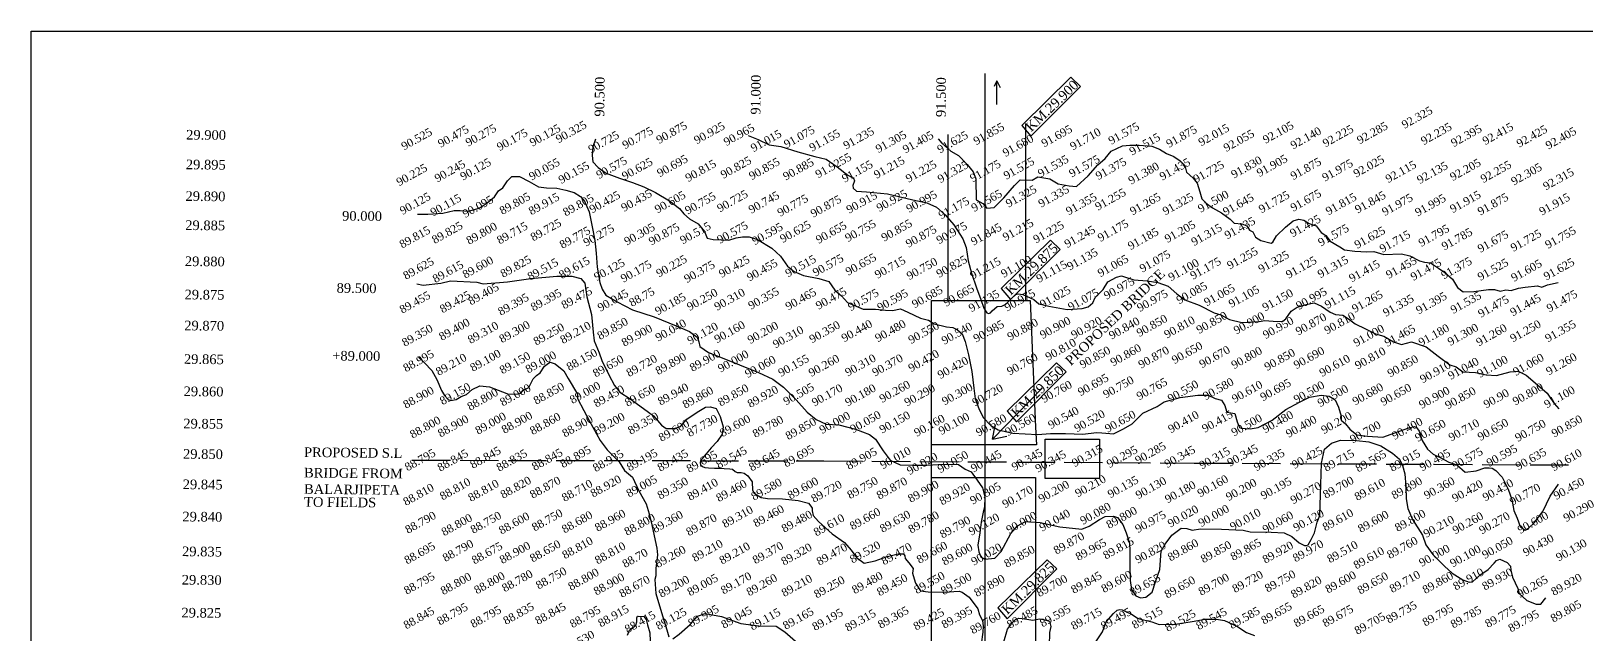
# Model space of a CAD drawing. Header units: millimetres. Extents: x 5 to 739, y 3 to 558.
# Drawn here: x 5.5 to 491.5, y 369.1 to 557.6 of the extents above; entities that cross this region are included whole.
import ezdxf

# ---------------------------------------------------------------- set-up
doc = ezdxf.new("R2010")
doc.units = ezdxf.units.MM
doc.header["$MEASUREMENT"] = 0
doc.linetypes.add('ACAD_ISO02W100', pattern=[15, 12, -3])
for name, color, linetype in [('CONTOUR', 31, 'Continuous'), ('CONTOUR TEXT', 31, 'Continuous'), ('LEVELS', 5, 'Continuous'), ('TEXT', 7, 'Continuous')]:
    doc.layers.add(name, color=color, linetype=linetype)
doc.layers.add('PRO.BRIDGE', color=3, linetype='Continuous', lineweight=30)
doc.layers.add('TITLE', color=7, linetype='Continuous', lineweight=30)
doc.styles.get("Standard").update_dxf_attribs({"font": 'TIMES.TTF'})

msp = doc.modelspace()

# ---------------------------------------------------------------- linework, layer by layer
at = {"layer": 'CONTOUR'}
for points in [[(229.47, 525.03), (232.64, 523.75), (236, 522.09), (239.69, 521.55), (244.98, 519.94), (250.34, 518.51), (253.9, 517.67), (257.31, 515.26), (260.6, 512.61), (262.4, 511.72), (262.7, 510.9), (262.19, 509.47), (262.24, 508.6), (263.36, 507.65), (266.42, 507.43), (273.04, 506.87), (280.96, 504.98), (285.26, 504), (288.29, 502.67), (291.01, 500.21), (293.73, 497.13), (296.57, 492.79), (297.6, 490.03), (298.19, 485.9), (299.21, 482.09), (300.79, 477.51), (302.14, 473.84), (303.11, 471.15), (304.04, 469.7), (304.53, 469.45), (305.16, 469.69), (305.73, 470.31), (307.31, 471.67), (308.74, 471.78), (309.94, 472.33), (311.77, 474.12), (313.09, 475.42), (313.84, 475.6), (315.34, 475.34), (318.7, 473.81), (320.25, 472.42), (323.37, 471.76), (329.11, 470.71), (333.8, 470.97), (335.74, 471.58), (337.13, 472.75), (337.9, 474.49), (340.35, 476.97), (341.81, 479.33), (344.57, 480.8), (346.14, 481.16), (350, 479.94), (354.12, 479.65), (357.49, 479.11), (360.67, 477.96), (363.39, 475.56), (365.88, 473.72), (370.36, 472.06), (375.09, 469.7), (377.14, 469.06), (379.88, 467.59), (383.68, 466.62), (389.12, 467), (390.87, 467.3), (394.79, 467), (396.48, 467.04), (397.42, 467.78), (399.14, 470.2), (400.96, 471.43), (404.34, 472.4), (406.35, 472.75), (408.59, 471.79), (411.26, 469.89), (412.94, 469.13), (415.31, 468.92), (416.99, 467.78), (419.1, 466.2), (422.33, 464.67), (425.5, 463.14), (428.12, 462.36), (431.1, 460.58), (433.59, 459.81), (436.73, 460.65), (441.27, 459.01), (445.05, 456.17), (448.71, 453.45), (450.64, 452.8), (452.75, 451.22), (456.69, 450.99), (459.99, 450.28), (463.24, 450.06), (467.56, 451.2), (470, 451.49), (472.49, 450.15), (476.09, 447.12), (479.06, 444.53), (481.28, 441.33), (482.7, 439.63)], [(181.74, 523.92), (180.95, 521.48), (180.72, 518.78), (180.96, 516.79), (182.63, 515.09), (185.11, 513.28), (189.33, 511.76), (193.4, 510.39), (196.86, 509.03), (200.52, 507.21), (204.93, 504.67), (208.07, 502.19), (209.38, 500.55), (211.13, 499.06), (213.87, 497.4), (215.89, 495.09), (216.68, 492.99), (218.51, 492.51), (223.46, 492.36), (225.72, 493.06), (227.76, 493.39), (229.75, 493.37), (232.45, 492.58), (236.92, 489.83), (239.6, 487.36), (241.81, 484.23), (243.89, 482.52), (246.73, 481.27), (251.61, 480.37), (254.66, 479.43), (256.58, 476.76), (258.6, 474.95), (260.52, 472.84), (265.45, 470.75), (269.23, 470.77), (272.39, 470.53), (274.53, 470.36), (277.09, 470.89), (279.33, 469.9), (283.29, 468.03), (285.77, 467.41), (287.55, 466.17), (291.42, 465.26), (293.41, 465.04), (294.93, 464.36), (296.3, 463.13), (297.24, 460.72), (298.32, 456.58), (299.4, 451.32), (300.01, 446.16), (300.44, 442.85), (301.54, 439.83), (302.94, 436.96), (305.26, 434.49), (307.6, 433.14), (312.13, 432.08), (319.88, 431.7), (323.92, 432.01), (328.67, 432.02), (334.01, 431.8), (338.3, 432.27), (339.93, 432.15), (342.48, 431.97), (343.6, 431.86), (346.73, 433.46), (349.45, 435.02), (352.8, 438.35), (357.26, 440.4), (359.42, 441.91), (364.44, 443.23), (370, 443.95), (373.16, 443.97), (375.4, 442.88), (377.33, 442.35), (378.39, 440.76), (378.88, 438.92), (379.08, 438.61), (380.25, 438.45), (381.53, 438.18), (382.27, 435.57), (382.67, 434.6), (383.02, 433.83), (383.52, 433.62), (386.33, 433.39), (388.84, 433.88), (393.15, 436.13), (397.47, 439.5), (401.73, 441.81), (404.8, 443.31), (408.52, 443.93), (410.97, 443.6), (412.9, 442.46), (413.9, 440.21), (414.74, 437.4), (414.73, 436.17), (416.09, 435.04), (417.46, 433.29), (419.68, 431.59), (423, 431.15), (427.74, 430.79), (431.48, 432.18), (435.84, 433.77), (437.63, 434.16), (438.29, 433.85), (439.09, 432.67), (440.08, 429.75), (441.69, 427.09), (443.46, 425.54), (445.84, 424.36), (448.33, 423.06), (450.92, 422.17), (453.5, 419.9), (456.87, 420.27), (459.59, 421.21), (460.97, 421.2), (461.94, 421.19), (463.1, 420.41), (465.02, 418.31), (466.92, 414.61), (468.07, 411.39), (468.7, 407.97), (469.74, 405.51), (470.66, 402.89), (471.72, 402.06), (472.23, 401.75), (473.26, 402.45), (475.06, 404.07), (477.7, 407.61), (480.04, 412.43), (482.68, 416.18)], [(288.86, 523.98), (290.01, 522.61), (292.77, 520.12), (295.22, 518.74), (297.85, 516), (299.8, 513.64), (300.58, 511.53), (300.56, 509.44), (300.72, 506.85), (300.76, 504.94), (302.79, 503.75), (304.01, 502.38), (306.29, 502.6), (309.34, 505.59), (312.71, 509.38), (314.46, 511.21), (318.16, 511.12), (320.02, 512.15), (323.72, 511.49), (326.35, 509.99), (329.8, 509.34), (332.08, 509.13), (335.7, 512.48), (338.69, 515.91), (341.05, 517.86), (342.93, 520.18), (346.44, 521.81), (348.72, 521.98), (351.62, 522.01), (355.57, 521.66), (357.97, 520.78), (360.17, 519.4), (362.51, 518.45), (364.47, 517.08), (365.94, 515.64), (366.41, 513.61), (368.49, 511.74), (369.71, 510.18), (370.61, 507.46), (371.2, 505.3), (372.61, 503.87), (374.51, 502.43), (377.39, 500.92), (380.02, 498.86), (381.35, 497.7), (383.75, 497.5), (385.23, 496.8), (386.08, 495.5), (387.12, 495), (388.03, 493.32), (389.62, 492.2), (392.88, 491.43), (393.44, 491.73), (394.51, 493.75), (397.38, 496.38), (399.74, 498.39), (401.47, 498.86), (403.07, 498.6), (404.79, 497.54), (406.94, 496.84), (408.53, 494.79), (409.94, 493.79), (411.28, 491.99), (414.28, 490.29), (415.75, 489.35), (419.02, 488.89), (422.78, 488.73), (424.93, 488.76), (428.07, 487.92), (433.56, 488.05), (436.21, 487.41), (439.22, 485.9), (440.81, 485.46), (442.6, 485.32), (445.12, 483.63), (447.14, 482.25), (449.52, 480.19), (451.04, 477.53), (452.82, 476.22), (456.21, 476.37), (460.78, 476.94), (462.63, 476.98), (464.42, 476.47), (466.21, 476.82), (467.88, 476.62), (470.17, 477.34), (472.27, 477.69), (476.13, 478.07), (477.42, 477.63), (479.22, 478.41), (482.5, 479.18)], [(126.15, 500.48), (129.36, 500.5), (134.08, 500.77), (137.68, 501.59), (139.5, 501.58), (142.07, 501.44), (145.46, 502.38), (147.94, 504.06), (150.21, 505.86), (151.46, 507.78), (152.86, 508.73), (154.33, 510.91), (155.68, 512.23), (158.04, 512.21), (161.08, 510.68), (163.96, 508.99), (166.52, 508.7), (169.74, 508.61), (172.52, 508), (175.14, 507.22), (177.06, 506.03), (178.38, 504.51), (179.78, 501.22), (180.75, 496.5), (181.62, 492.21), (182.01, 488.24), (182.34, 483.96), (183.1, 479.09), (183.83, 477), (185.04, 475.16), (188.56, 473.1), (193.36, 470.64), (200.09, 468.43), (206.97, 465.63), (211.19, 463.83), (213.58, 462.04), (214.04, 460.6), (214.4, 459.15), (217.06, 457.25), (221.33, 455.6), (226.78, 453.4), (232.7, 450.99), (237.18, 448.97), (240.48, 446.42), (244.51, 442.47), (247.9, 438.63), (250.7, 436.37), (253.85, 434.84), (257.76, 434.7), (263, 433.31), (267.43, 431.71), (269.23, 430.19), (271.61, 426.58), (273.89, 423.67), (276.98, 422.14), (281, 422.05), (285.34, 422.11), (290.59, 422.44), (295.24, 422.32), (297.31, 420.8), (299.18, 419.98), (300.98, 417.39), (302.72, 415.02), (303.44, 412.07), (303.3, 409.02), (302.86, 407.41), (302.25, 404.28), (301.84, 400.97), (301.22, 397.07), (301.52, 395.03), (302.2, 393.47), (303.42, 392.71), (306.54, 393), (308.54, 395.12), (311.59, 400.77), (313.6, 403.15), (316.13, 404.47), (320.74, 404.16), (326.83, 402.86), (333.69, 402.15), (336, 403.04), (339.29, 405.15), (341.01, 406.04), (343.62, 406.11), (344.85, 405.78), (346.49, 403.52), (347.54, 400.99), (348.58, 397.77), (348.77, 395.3), (348.72, 391.07), (348.84, 386.04), (349.24, 383.29), (350.61, 381.24), (352.05, 380.64), (353.77, 380.89), (355.66, 382.43), (356.76, 385.63), (358.09, 389.52), (358.52, 395.19), (359.77, 397.38), (361.84, 400.19), (364.75, 402.41), (366.52, 402.34), (368.23, 401.74), (370.81, 402.19), (377.4, 402.13), (384.13, 401.75), (386.27, 401.3), (392.91, 401.13), (396.98, 400.93), (399.33, 399.78), (401.67, 397.83), (403.27, 396.96), (403.91, 396.95), (404.45, 397.22), (405.32, 398.87), (406.41, 401), (407.25, 404.31), (408.07, 406.39), (408.35, 416.01), (408.63, 422.76), (409.58, 427.03), (411.74, 428.94), (414.49, 429.87), (419.58, 429.82), (423.43, 429.41), (427.17, 428.09), (430.79, 425.8), (432.92, 423.96), (433.91, 422.03), (434.59, 419.4), (434.92, 415.38), (435.04, 411.58), (435.6, 408.52), (437.07, 405.08), (440.12, 400.19), (441.16, 397.24), (443.33, 394.22), (447.04, 390.59), (449.43, 388.37), (452.79, 386.31), (454.77, 385.54), (455.73, 385.64), (458.06, 387.7), (460.7, 389.55), (462.59, 391.51), (463.3, 392.31), (464.32, 392.73), (466.56, 391.69), (467.62, 390.5), (467.77, 389.32), (468.28, 387.12), (469.91, 383.57), (470.4, 381.98), (472.79, 379.87), (475.67, 378.72), (477.17, 378.7), (478.64, 380.67)], [(125.96, 478.68), (127.92, 478.32), (133.44, 478.89), (136.49, 479.7), (144.75, 479.23), (146.71, 478.7), (154.25, 479.3), (161.57, 480.35), (169.74, 481.12), (174.39, 481.11), (177.19, 480.41), (178.42, 478.88), (179.05, 474.61), (180.51, 469.09), (181.08, 463.63), (181.39, 460.93), (182.98, 457.21), (183.75, 454.73), (185.91, 450.27), (187.73, 447), (189.39, 444.85), (192.58, 442.79), (196.82, 439.77), (199.95, 437.5), (202.45, 434.61), (203.91, 433.58), (206.32, 433.5), (208.3, 434.15), (210.34, 436.44), (213.52, 438.6), (216.12, 440.15), (217.75, 440.3), (219.49, 439.83), (220.7, 437.29), (221.63, 434.08), (221.32, 431.72), (219.81, 429.45), (217.88, 427.45), (216.34, 425.61), (215.2, 424.27), (214.69, 423.6), (214.46, 422.93), (214.62, 422.14), (215.23, 421.63), (215.96, 421.34), (217.14, 421.22), (218.94, 421.14), (220.8, 421.13), (222.03, 421.06), (223.78, 420.98), (224.62, 420.86), (225.45, 420.12), (226.07, 419.78), (227.31, 419.83), (228.26, 419.59), (229.43, 418.79), (230.71, 416.87), (230.85, 414.28), (231.35, 413.38), (233.58, 412.01), (235.55, 411.65), (240.22, 411.55), (245.1, 411.05), (248.36, 410.24), (249.02, 409.27), (249.47, 408.65), (249.46, 407.81), (249.82, 406.41), (251.44, 404.49), (255.73, 400.63), (259.58, 397.89), (261.64, 395.51), (263.3, 393.25), (265.76, 391.48), (269.14, 392.23), (272.59, 393.49), (276.31, 394.41), (277.99, 394.39), (278.44, 393.72), (278.54, 392.93), (279.71, 391.57), (281.04, 389.81), (280.8, 388.36), (281.02, 387.62), (281.78, 385.2), (283.31, 382.79), (285.67, 382.54), (291.07, 382.38), (293.71, 382.63), (295.4, 382.73), (296.35, 382.44), (298.48, 380.84), (301.25, 377.22), (301.74, 375.3), (302.68, 373.55), (302.89, 371.81), (302.81, 369.96), (302.27, 366.2)], [(126.47, 455.86), (128.33, 454.08), (130.68, 451.69), (132.19, 448.86), (133.65, 445.38), (134.63, 443.82), (135.72, 442.55), (136.54, 442.32), (138.31, 442.58), (139.81, 443.55), (141.47, 444.14), (143.3, 445.67), (145.69, 446.86), (148.66, 446.5), (152.73, 445.02), (154.59, 444.23), (157.52, 444.37), (158.51, 444.58), (159.18, 445.46), (160.96, 446.32), (162.31, 449.01), (163.37, 450.04), (164.53, 450.91), (165.88, 453.05), (167.1, 453.92), (167.65, 454.3), (169.14, 453.73), (171.87, 451.56), (173.23, 449.18), (176.16, 444.24), (176.15, 442.92), (178.15, 439.15), (179.77, 436), (183.28, 429.8), (185.41, 426.92), (189.17, 423.08), (190.86, 420.47), (193.37, 418.3), (195.37, 414.09), (197.65, 410.05), (198.57, 406.91), (199.41, 403.43), (200.15, 400), (200.94, 396.14), (201.2, 394.04), (200.6, 389.86), (200.64, 387.55), (200.29, 386.39), (200.69, 381.98), (202.4, 376.07), (204.11, 370.71), (204.75, 368.5)], [(191.75, 369.04), (192.43, 370.59), (194.42, 372.13), (194.67, 373.21), (194.74, 374.41), (194.87, 374.89), (195.11, 374.88), (196.85, 374.87), (197.62, 373.9), (198.02, 372.22), (198.78, 369.69), (198.97, 364.54)], [(205.9, 367.82), (207.96, 369.29), (211.41, 372.29), (213.69, 374.97), (216.07, 375.71), (221.14, 374.84), (227.24, 372.63), (232.85, 371.96), (238.25, 371.85), (240.94, 370.07), (245.15, 366.44)], [(309.33, 366.89), (310.55, 370.87), (312.09, 372.99), (313.05, 373.93), (314.01, 374.31), (315.08, 374.19), (316.54, 373.95), (318.45, 373.65), (320.53, 374.08), (321.77, 373.9), (323.62, 373.32), (324, 371.69), (323.58, 369.84), (323.49, 365.63)], [(337.72, 366.33), (340.23, 370.01), (341.33, 373.2), (343.61, 375.77), (344.8, 376.77), (345.64, 377.04), (346.37, 376.92), (349.23, 375.6), (351.29, 374.24), (355.55, 373.13), (357.85, 372.32), (363.03, 372.44), (368.15, 373.23), (372.21, 374.03), (375.75, 374), (378.28, 373.58), (382.14, 371.85), (385.21, 369.86), (387.68, 368.88)]]:
    msp.add_lwpolyline(points, dxfattribs=at)
at = {"layer": 'LEVELS'}
msp.add_lwpolyline([(322.23, 430.18), (339.28, 430.18), (339.28, 417.93), (322.23, 417.93)], close=True, dxfattribs=at)
at = {"layer": 'PRO.BRIDGE'}
for points in [[(303.49, 6.02), (303.49, 544.44)], [(307.22, 534.69), (307.22, 542.15), (306.29, 540.29)], [(307.22, 542.15), (308.23, 539.98)], [(291.89, 525.3), (291.89, 473.54)], [(316.15, 528.81), (316.15, 473.54)], [(286.79, 23.83), (286.79, 473.54), (317.57, 473.54), (319.2, 433.97), (319.56, 428.42), (286.79, 428.42)], [(305.85, 430.2), (321.34, 446.15)], [(305.85, 430.2), (306.62, 434.44)], [(305.85, 430.2), (310.32, 431.13)], [(286.79, 418.21), (319.21, 418.21), (319.21, 382.82), (318.99, 283.98), (318.87, 131.08), (318.99, 19.35)]]:
    msp.add_lwpolyline(points, dxfattribs=at)
at = {"layer": 'PRO.BRIDGE', "linetype": 'ACAD_ISO02W100'}
msp.add_lwpolyline([(124.5, 423.64), (253.16, 423.42), (368.77, 422.74), (488.13, 422.14)], dxfattribs=at)
at = {"layer": 'TEXT'}
for points in [[(314.94, 528.19), (317.84, 524.82), (333.35, 540.38), (330.31, 543.28)], [(308.54, 477.22), (311.44, 473.85), (326.94, 489.41), (323.91, 492.31)], [(310.39, 439), (313.29, 435.63), (328.8, 451.2), (325.76, 454.09)], [(307.48, 377.48), (310.38, 374.11), (325.89, 389.67), (322.85, 392.57)]]:
    msp.add_lwpolyline(points, close=True, dxfattribs=at)
at = {"layer": 'TITLE', "lineweight": 30}
msp.add_lwpolyline([(738.6, 2.59), (5.47, 2.59), (5.47, 557.63), (738.6, 557.63)], close=True, dxfattribs=at)

# ---------------------------------------------------------------- texts
at = {"layer": 'CONTOUR TEXT'}
for s, rotation, p in [('90.500', 89.4379, (184.51, 530.91)), ('91.000', 89.4379, (233.29, 531.54)), ('91.500', 89.4379, (291.17, 530.77)), ('90.000', 359.4379, (102.62, 498.46)), ('89.500', 359.4379, (100.9, 475.92)), ('+89.000', 359.4379, (99.53, 454.79))]:
    msp.add_text(s, height=3, rotation=rotation, dxfattribs=at).set_placement(p)
at = {"layer": 'LEVELS'}
for s, p in [('92.325', (434.53, 527.07)), ('90.525', (121.99, 520.35)), ('90.475', (133.44, 521.18)), ('90.275', (142.05, 521.53)), ('90.175', (151.84, 520.12)), ('90.125', (162.11, 521.53)), ('90.325', (170.25, 522.59)), ('90.725', (180.4, 519.41)), ('90.775', (191.02, 520.71)), ('90.875', (201.64, 522.36)), ('90.925', (213.43, 522.24)), ('90.965', (222.69, 521.7)), ('91.015', (231.15, 519.79)), ('91.075', (241.52, 521.01)), ('91.155', (249.43, 519.92)), ('91.235', (260.07, 520.6)), ('91.305', (270.17, 519.51)), ('91.405', (278.63, 519.38)), ('91.625', (289.41, 519.38)), ('91.855', (300.73, 521.97)), ('91.680', (309.87, 518.29)), ('91.695', (321.96, 521.29)), ('91.710', (330.91, 520.33)), ('91.575', (342.89, 522.09)), ('91.515', (349.44, 518.74)), ('91.875', (360.94, 521.13)), ('92.015', (371.01, 521.61)), ('92.055', (378.84, 519.85)), ('92.105', (391.14, 522.41)), ('92.140', (399.77, 520.65)), ('92.225', (409.83, 521.29)), ('92.285', (420.54, 522.25)), ('92.235', (440.53, 521.99)), ('92.395', (449.92, 521.38)), ('92.415', (459.77, 521.99)), ('92.425', (470.39, 521.22)), ('92.405', (479.47, 520.61)), ('90.225', (120.46, 509.16)), ('90.245', (132.38, 510.33)), ('90.125', (140.4, 510.92)), ('90.055', (161.87, 510.92)), ('90.155', (171.08, 509.86)), ('90.575', (182.88, 511.4)), ('90.625', (190.9, 511.04)), ('90.695', (201.87, 511.98)), ('90.815', (210.72, 510.45)), ('90.825', (221.73, 511.47)), ('90.855', (230.6, 511.06)), ('90.885', (241.24, 510.93)), ('91.9255', (251.34, 511.61)), ('91.155', (259.66, 510.25)), ('91.215', (269.62, 511.47)), ('91.225', (279.58, 510.25)), ('91.325', (289.54, 510.11)), ('91.175', (299.64, 510.38)), ('91.525', (310.14, 511.2)), ('91.535', (320.84, 511.87)), ('91.575', (330.59, 511.87)), ('91.375', (338.89, 511.08)), ('91.380', (349.12, 509.64)), ('91.435', (358.87, 510.92)), ('91.725', (369.41, 510.12)), ('91.830', (381.23, 511.55)), ('91.905', (389.22, 512.03)), ('91.875', (399.77, 511.08)), ('91.975', (409.67, 510.6)), ('92.025', (419.44, 511.84)), ('92.115', (429.45, 510.15)), ('92.135', (439.3, 509.84)), ('92.205', (449.61, 510.77)), ('92.255', (459.16, 510.15)), ('92.305', (468.7, 509.38)), ('92.315', (478.7, 507.85)), ('90.125', (121.52, 500.2)), ('90.115', (131.08, 499.73)), ('90.095', (141.11, 499.25)), ('89.805', (152.67, 500.2)), ('89.915', (161.76, 500.08)), ('89.805', (172.49, 499.73)), ('90.425', (180.75, 500.67)), ('90.435', (190.66, 501.14)), ('90.605', (201.16, 500.67)), ('90.755', (210.6, 500.31)), ('90.725', (220.64, 500.98)), ('90.745', (230.46, 500.57)), ('90.775', (239.47, 499.61)), ('90.875', (249.84, 499.34)), ('90.915', (261.03, 500.57)), ('90.925', (270.44, 501.11)), ('90.995', (279.72, 500.84)), ('91.175', (289.81, 498.8)), ('91.565', (300.05, 501.11)), ('91.325', (310.83, 502.48)), ('91.335', (321, 502.46)), ('91.355', (329.63, 500.06)), ('91.255', (338.74, 501.5)), ('91.265', (349.6, 500.06)), ('91.325', (359.82, 500.06)), ('91.500', (370.85, 500.86)), ('91.645', (378.68, 499.9)), ('91.725', (389.86, 500.7)), ('91.675', (399.77, 501.18)), ('91.815', (410.79, 500.06)), ('91.845', (419.91, 500.62)), ('91.975', (428.37, 499.85)), ('91.995', (438.68, 499.7)), ('91.915', (449.61, 500.77)), ('91.875', (458.23, 500)), ('91.915', (477.47, 500)), ('89.815', (121.4, 489.71)), ('89.825', (131.55, 491.12)), ('89.800', (142.29, 490.88)), ('89.715', (151.84, 491)), ('89.725', (162.35, 491.95)), ('89.775', (171.43, 489.59)), ('90.275', (178.86, 490.3)), ('90.305', (191.61, 490.65)), ('90.875', (199.28, 490.65)), ('90.515', (209.07, 491)), ('90.575', (220.64, 491.16)), ('90.595', (231.56, 490.75)), ('90.625', (240.29, 491.43)), ('90.655', (251.48, 491.16)), ('90.755', (260.62, 491.71)), ('90.855', (271.94, 491.84)), ('90.875', (279.58, 489.94)), ('90.975', (289.13, 491.03)), ('91.845', (299.91, 490.62)), ('91.215', (309.87, 491.98)), ('91.225', (319.4, 491.28)), ('91.245', (329.15, 489.85)), ('91.175', (339.53, 491.76)), ('91.185', (348.96, 489.21)), ('91.205', (360.46, 491.44)), ('91.315', (368.77, 490.48)), ('91.435', (379.16, 492.56)), ('91.425', (399.61, 493.2)), ('91.575', (408.4, 490.32)), ('91.625', (419.75, 489.59)), ('91.795', (439.76, 490.2)), ('91.785', (446.99, 489.12)), ('91.755', (479.32, 489.59)), ('91.715', (427.6, 488.36)), ('91.675', (458.23, 488.36)), ('91.725', (468.54, 488.66)), ('89.625', (122.56, 479.92)), ('89.600', (141.11, 480.29)), ('89.825', (152.94, 480.54)), ('89.515', (161.4, 479.67)), ('89.615', (171.24, 480.17)), ('90.125', (182.19, 479.55)), ('90.175', (190.53, 479.05)), ('90.225', (201.61, 480.67)), ('90.425', (221.19, 480.53)), ('90.455', (229.92, 479.44)), ('90.515', (241.93, 480.67)), ('90.575', (250.52, 480.94)), ('90.655', (260.75, 481.21)), ('90.715', (269.89, 480.26)), ('90.750', (279.85, 479.85)), ('90.825', (289.13, 480.53)), ('91.215', (299.64, 479.98)), ('91.100', (309.33, 480.53)), ('91.115', (320.36, 478.99)), ('91.135', (329.95, 482.82)), ('91.065', (339.53, 480.75)), ('91.075', (352.64, 482.18)), ('91.100', (361.58, 479.47)), ('91.175', (368.45, 479.95)), ('91.255', (379.96, 483.14)), ('91.325', (389.7, 482.02)), ('91.125', (398.33, 480.27)), ('91.315', (408.24, 480.43)), ('91.415', (418.06, 479.13)), ('91.455', (429.6, 480.21)), ('91.475', (437.3, 479.59)), ('91.375', (446.84, 480.05)), ('91.525', (458.23, 479.59)), ('91.605', (468.7, 479.28)), ('91.625', (478.86, 479.74)), ('89.615', (131.77, 478.92)), ('90.375', (210.33, 478.92)), ('89.455', (121.44, 469.35)), ('89.425', (134.01, 469.47)), ('89.405', (142.85, 471.96)), ('89.395', (162.4, 470.09)), ('89.475', (171.98, 470.72)), ('90.045', (183.31, 469.97)), ('88.75', (193.15, 471.46)), ('90.250', (211.2, 470.22)), ('90.310', (219.75, 470.25)), ('90.355', (230.36, 470.59)), ('90.465', (241.99, 470.36)), ('90.475', (251.47, 470.59)), ('90.575', (261.52, 470.14)), ('90.595', (270.66, 470.03)), ('90.685', (281.5, 471.04)), ('90.665', (291.32, 471.49)), ('91.135', (299.22, 469.8)), ('90.975', (310.4, 470.03)), ('91.025', (321.48, 471.01)), ('91.075', (330.27, 470.21)), ('90.975', (341.45, 473.72)), ('90.975', (351.84, 469.89)), ('90.085', (364.14, 472.29)), ('91.065', (372.77, 471.65)), ('91.105', (380.44, 471.17)), ('91.150', (390.98, 470.05)), ('90.995', (401.52, 470.53)), ('91.115', (410.47, 470.85)), ('91.265', (418.98, 469.59)), ('91.535', (449.76, 469.29)), ('91.475', (479.78, 469.75)), ('89.395', (152.19, 468.73)), ('90.185', (201.24, 468.85)), ('91.335', (428.68, 468.36)), ('91.395', (438.99, 469.13)), ('91.475', (458.38, 468.06)), ('91.445', (468.39, 468.52)), ('89.400', (133.76, 460.89)), ('89.310', (142.73, 459.89)), ('89.300', (152.56, 460.14)), ('89.210', (171.61, 459.89)), ('89.850', (183.19, 461.14)), ('90.040', (201.36, 460.64)), ('90.120', (211.32, 459.65)), ('90.160', (219.75, 460.1)), ('90.200', (230.14, 459.88)), ('90.350', (249.44, 460.1)), ('90.440', (259.49, 460.44)), ('90.480', (269.99, 460.44)), ('90.550', (280.37, 459.88)), ('90.540', (290.76, 459.65)), ('90.985', (300.69, 460.33)), ('90.880', (311.3, 460.89)), ('90.900', (321.48, 461.43)), ('90.920', (331.23, 461.43)), ('90.840', (343.05, 461.27)), ('90.850', (351.68, 462.07)), ('90.810', (360.3, 461.59)), ('90.850', (370.37, 463.03)), ('90.900', (382.03, 462.87)), ('90.950', (391.14, 461.43)), ('90.870', (401.37, 462.55)), ('90.810', (410.31, 462.87)), ('91.250', (468.39, 460.37)), ('91.355', (479.32, 460.37)), ('89.350', (122.19, 459.02)), ('89.250', (163.27, 459.4)), ('89.900', (190.78, 459.02)), ('90.310', (238.04, 458.52)), ('91.000', (419.44, 458.98)), ('91.465', (429.14, 458.98)), ('91.180', (439.76, 459.14)), ('91.300', (448.84, 459.29)), ('91.260', (457.77, 459.14)), ('88.995', (122.56, 451.06)), ('89.210', (132.77, 449.94)), ('89.100', (143.47, 451.19)), ('89.150', (152.69, 450.44)), ('89.000', (160.78, 450.69)), ('88.150', (173.6, 451.44)), ('89.890', (201.36, 450.19)), ('89.900', (212.07, 451.19)), ('90.000', (220.88, 450.97)), ('90.420', (280.37, 451.08)), ('90.760', (311.19, 450.06)), ('90.810', (323.18, 454.61)), ('90.850', (333.91, 452.18)), ('90.860', (343.51, 452.89)), ('90.870', (352.24, 452.18)), ('90.650', (362.69, 453.61)), ('90.670', (371.27, 452.32)), ('90.800', (381.29, 452.03)), ('90.850', (391.6, 451.46)), ('90.690', (400.76, 452.03)), ('90.810', (419.9, 451.91)), ('91.060', (469.31, 449.91)), ('91.260', (479.62, 450.07)), ('89.650', (181.82, 449.45)), ('89.720', (192.28, 449.57)), ('90.060', (229.35, 449.27)), ('90.155', (239.73, 449.61)), ('90.260', (249.22, 449.61)), ('90.310', (260.62, 449.73)), ('90.370', (269.08, 449.73)), ('90.420', (289.51, 448.94)), ('90.610', (408.78, 449.6)), ('90.850', (430.06, 449.45)), ('90.910', (440.22, 447.61)), ('91.040', (448.99, 448.68)), ('91.100', (458.08, 449.3)), ('89.150', (134.01, 440.78)), ('89.000', (152.81, 440.41)), ('88.850', (163.27, 440.9)), ('89.000', (174.59, 441.15)), ('89.650', (191.78, 440.28)), ('89.940', (202.11, 440.65)), ('89.850', (220.88, 440.37)), ('90.505', (241.31, 440.7)), ('90.170', (250.23, 440.37)), ('90.180', (260.62, 440.37)), ('90.260', (271.34, 441.49)), ('90.290', (279.13, 440.37)), ('90.300', (290.87, 440.7)), ('90.720', (300.35, 440.37)), ('90.760', (321.89, 441.45)), ('90.695', (333.34, 443.6)), ('90.750', (341.22, 442.88)), ('90.765', (351.66, 442.31)), ('90.550', (361.4, 441.59)), ('90.580', (372.42, 442.31)), ('90.610', (381.44, 441.45)), ('90.695', (390.31, 442.02)), ('90.500', (400.76, 441.31)), ('90.500', (408.21, 440.16)), ('90.680', (419.13, 440.69)), ('90.650', (427.91, 440.53)), ('90.800', (469.16, 440.69)), ('88.900', (122.56, 439.66)), ('88.800', (142.6, 439.04)), ('89.450', (182.06, 440.03)), ('89.860', (209.83, 439.66)), ('89.920', (230.14, 439.91)), ('90.900', (439.91, 439.61)), ('90.850', (448.07, 439.46)), ('90.90', (460.08, 439.76)), ('91.100', (479.01, 439.76)), ('88.900', (133.39, 430.7)), ('89.000', (145.09, 431.57)), ('88.900', (153.31, 431.82)), ('88.860', (162.15, 431.45)), ('88.900', (172.23, 430.7)), ('89.200', (182.19, 431.45)), ('89.350', (192.77, 431.57)), ('87.730', (211.2, 430.83)), ('89.600', (221.45, 430.78)), ('89.780', (231.72, 430.55)), ('90.000', (252.6, 431.79)), ('90.050', (262.2, 432.02)), ('90.150', (271.34, 431.91)), ('90.160', (282.18, 430.89)), ('90.100', (289.85, 431.46)), ('90.580', (301.48, 431)), ('90.560', (310.62, 431.12)), ('90.540', (324.04, 433.3)), ('90.520', (332.2, 432.3)), ('90.650', (341.79, 432.16)), ('90.410', (361.54, 432.01)), ('90.415', (372.13, 432.16)), ('90.500', (381.29, 431.01)), ('90.480', (391.03, 432.01)), ('90.400', (398.33, 430.58)), ('90.200', (409.35, 431.73)), ('90.850', (481.32, 430.69)), ('88.800', (124.67, 430.33)), ('89.600', (202.36, 429.34)), ('89.850', (241.99, 429.88)), ('90.700', (418.36, 428.84)), ('90.400', (431.45, 429.92)), ('90.650', (438.68, 429.31)), ('90.710', (449.15, 429.46)), ('90.650', (458.23, 429.61)), ('90.750', (469.93, 429.31)), ('88.845', (143.47, 420.88)), ('88.895', (171.61, 421.13)), ('89.545', (220.32, 420.89)), ('89.695', (241.31, 421.34)), ('90.010', (271.57, 420.78)), ('90.315', (331.48, 421.43)), ('90.295', (342.36, 421.14)), ('90.285', (351.23, 422.29)), ('90.345', (360.4, 421.14)), ('90.315', (371.27, 420.71)), ('90.345', (380.01, 421.57)), ('90.425', (400.19, 420.86)), ('90.595', (461.01, 421.49)), ('88.795', (123.05, 420.13)), ('88.845', (133.26, 420.01)), ('88.835', (151.69, 420.01)), ('88.845', (162.77, 420.26)), ('88.935', (181.82, 419.88)), ('89.195', (192.4, 420.13)), ('89.435', (201.98, 420.01)), ('89.695', (211.07, 419.63)), ('89.645', (230.59, 420.1)), ('89.905', (260.96, 420.55)), ('90.020', (279.92, 418.97)), ('90.050', (289.51, 419.54)), ('90.445', (299.9, 419.76)), ('90.345', (312.66, 420.21)), ('90.345', (320.03, 419.71)), ('90.335', (388.31, 420.14)), ('89.715', (410.07, 420)), ('89.565', (420.07, 419.8)), ('89.915', (430.69, 419.96)), ('90.495', (440.08, 420.11)), ('90.575', (450.24, 420.57)), ('90.635', (470.09, 420.42)), ('90.610', (481.18, 420.11)), ('88.810', (134.01, 411.05)), ('88.820', (152.93, 411.55)), ('88.870', (162.15, 411.55)), ('88.920', (181.07, 411.92)), ('89.005', (192.27, 411.92)), ('89.350', (201.98, 411.3)), ('89.600', (242.67, 411.3)), ('89.750', (261.29, 411.42)), ('89.870', (270.44, 411.3)), ('90.210', (332.48, 411.99)), ('90.135', (342.65, 411.71)), ('90.130', (351.38, 411.42)), ('90.160', (370.7, 411.99)), ('90.195', (390.46, 411.28)), ('89.700', (409.92, 411.56)), ('89.890', (431.31, 411.35)), ('90.360', (441.47, 411.35)), ('90.450', (481.95, 411.19)), ('88.810', (122.56, 409.31)), ('88.810', (142.85, 410.56)), ('88.710', (172.11, 410.56)), ('89.410', (211.32, 410.93)), ('89.460', (220.32, 410.51)), ('89.580', (231.27, 410.96)), ('89.720', (250.01, 410.29)), ('89.900', (280.26, 410.29)), ('89.920', (290.08, 409.5)), ('90.305', (299.67, 409.72)), ('90.170', (309.72, 408.6)), ('90.200', (321.03, 410.28)), ('90.180', (360.54, 410.13)), ('90.200', (379.58, 410.85)), ('90.270', (399.76, 409.85)), ('89.610', (419.76, 410.88)), ('90.420', (450.24, 410.42)), ('90.430', (459.78, 410.73)), ('90.770', (468.25, 409.35)), ('88.750', (162.77, 401.35)), ('89.310', (222.24, 402.39)), ('89.460', (231.94, 402.62)), ('89.660', (262.08, 401.72)), ('90.040', (321.32, 401.27)), ('90.080', (334.06, 403.41)), ('89.800', (342.22, 402.12)), ('90.020', (361.4, 402.55)), ('90.000', (370.99, 402.7)), ('90.010', (380.87, 401.55)), ('90.120', (400.62, 401.27)), ('89.610', (409.78, 401.41)), ('90.290', (485.02, 404.27)), ('88.790', (123.18, 400.6)), ('88.800', (134.51, 399.86)), ('88.750', (143.6, 400.6)), ('88.600', (152.43, 400.36)), ('88.680', (172.11, 400.73)), ('88.960', (182.44, 401.23)), ('88.800', (191.65, 399.98)), ('89.360', (200.37, 400.85)), ('89.870', (210.95, 399.86)), ('89.480', (240.75, 400.93)), ('89.610', (250.8, 399.8)), ('89.630', (271.45, 400.93)), ('89.780', (280.37, 400.7)), ('89.790', (290.19, 399.12)), ('90.120', (299.22, 400.03)), ('90.000', (310.96, 400.59)), ('90.975', (351.23, 400.84)), ('90.060', (391.03, 400.69)), ('89.600', (420.84, 400.89)), ('89.800', (432.38, 401.2)), ('90.210', (441.31, 399.35)), ('90.260', (450.39, 400.43)), ('90.270', (458.7, 400.43)), ('90.600', (470.71, 400.58)), ('88.790', (134.89, 391.8)), ('88.650', (162.15, 391.67)), ('88.810', (172.23, 392.67)), ('89.210', (212.82, 391.8)), ('89.870', (325.76, 394.14)), ('89.965', (332.63, 392.14)), ('89.815', (341.22, 392.57)), ('89.860', (361.4, 392)), ('89.865', (381.01, 392.14)), ('89.970', (400.48, 391.71)), ('89.760', (429.92, 392.74)), ('90.050', (459.63, 392.74)), ('90.430', (472.4, 393.51)), ('90.130', (482.72, 391.97)), ('88.695', (122.93, 391.05)), ('88.675', (143.97, 391.05)), ('88.900', (152.69, 391.18)), ('88.810', (182.44, 391.05)), ('88.70', (191.03, 389.93)), ('89.260', (201.24, 389.93)), ('89.210', (221.33, 391)), ('89.370', (231.72, 391.12)), ('89.320', (240.64, 390.67)), ('89.470', (251.7, 390.67)), ('89.520', (262.08, 391.34)), ('89.470', (271.9, 390.78)), ('89.660', (282.97, 391.23)), ('89.600', (290.87, 390.67)), ('90.020', (300.01, 390.67)), ('89.850', (310.28, 389.99)), ('90.820', (351.24, 391.28)), ('89.850', (371.71, 391.42)), ('89.920', (391.03, 391.28)), ('89.510', (411.21, 391.42)), ('89.610', (419.45, 389.51)), ('90.000', (439.93, 390.28)), ('90.100', (449.62, 390.12)), ('88.780', (153.43, 382.35)), ('88.750', (164.02, 383.22)), ('88.800', (174.1, 382.84)), ('89.845', (331.2, 381.84)), ('89.600', (340.64, 382.13)), ('89.720', (381.58, 382.13)), ('89.750', (391.75, 382.27)), ('89.600', (410.64, 381.99)), ('89.710', (430.69, 382.13)), ('89.910', (450.55, 382.9)), ('89.930', (459.63, 382.9)), ('88.795', (122.81, 381.6)), ('88.800', (134.26, 381.48)), ('88.800', (144.72, 381.72)), ('88.900', (182.07, 381.35)), ('88.670', (190.04, 380.6)), ('89.200', (202.36, 380.6)), ('89.005', (211.32, 381.1)), ('89.170', (221.78, 381.67)), ('89.260', (229.8, 381.1)), ('89.210', (240.75, 380.88)), ('89.250', (250.91, 380.43)), ('89.480', (262.76, 381.78)), ('89.450', (270.55, 381.1)), ('89.550', (282.17, 381.78)), ('89.500', (290.53, 381.44)), ('89.890', (300.91, 380.88)), ('89.700', (320.46, 380.84)), ('89.655', (349.52, 381.13)), ('89.650', (360.4, 380.41)), ('89.700', (370.99, 381.27)), ('89.820', (399.9, 380.41)), ('89.650', (420.69, 381.67)), ('89.860', (441, 381.82)), ('90.265', (470.56, 380.59)), ('89.920', (481.18, 381.21)), ('88.835', (153.81, 372.15)), ('88.845', (163.77, 372.15)), ('89.655', (390.6, 372.26)), ('89.735', (429.61, 372.59)), ('89.805', (481.02, 372.9)), ('88.845', (122.68, 370.78)), ('88.795', (133.14, 372.02)), ('88.795', (143.6, 371.15)), ('88.795', (174.6, 371.15)), ('88.915', (183.44, 371.4)), ('88.415', (191.78, 369.53)), ('89.125', (201.49, 370.53)), ('89.995', (211.57, 371.4)), ('89.045', (221.9, 370.95)), ('89.115', (230.81, 370.39)), ('89.165', (241.2, 370.61)), ('89.195', (250.34, 370.28)), ('89.315', (260.61, 370.05)), ('89.365', (270.89, 370.95)), ('89.425', (281.95, 370.39)), ('89.395', (290.75, 370.95)), ('89.760', (299.67, 369.26)), ('89.485', (311.19, 370.95)), ('89.595', (321.46, 371.4)), ('89.715', (331.2, 370.54)), ('89.495', (340.5, 370.54)), ('89.515', (350.23, 370.83)), ('89.525', (360.54, 369.97)), ('89.545', (370.27, 370.54)), ('89.585', (380.58, 370.83)), ('89.665', (400.76, 371.4)), ('89.675', (409.78, 371.4)), ('89.705', (419.76, 369.06)), ('89.795', (441, 371.67)), ('89.785', (449.78, 371.06)), ('89.775', (460.55, 371.21)), ('89.795', (467.79, 369.83)), ('88.530', (172.73, 363.44))]:
    msp.add_text(s, height=2.5, rotation=29.1456, dxfattribs=at).set_placement(p)
at = {"layer": 'TEXT'}
for s, rotation, p in [('KM.29.900', 43.8389, (317.9, 526)), ('29.900', 359.4379, (53.89, 523.79)), ('29.895', 359.4379, (53.8, 514.51)), ('29.890', 359.4379, (53.7, 504.63)), ('29.885', 359.4379, (53.61, 495.54)), ('KM.29.875', 43.8389, (311.5, 475.02)), ('29.880', 359.4379, (53.5, 484.28)), ('PROPOSED BRIDGE', 43.8389, (330.27, 452.99)), ('29.875', 359.4379, (53.4, 473.89)), ('29.870', 359.4379, (53.3, 464.21)), ('29.865', 359.4379, (53.2, 453.74)), ('KM.29.850', 43.8389, (313.35, 436.81)), ('29.860', 359.4379, (53.1, 443.66)), ('29.855', 359.4379, (53, 433.59)), ('29.850', 359.4379, (52.91, 424.11)), ('PROPOSED S.L', 359.4379, (90.73, 424.65)), ('BRIDGE FROM', 359.4379, (90.73, 418.26)), ('29.845', 359.4379, (52.82, 414.62)), ('BALARJIPETA', 359.4379, (90.73, 413.15)), ('TO FIELDS', 359.4379, (90.73, 409.13)), ('29.840', 359.4379, (52.72, 404.55)), ('29.835', 359.4379, (52.61, 393.68)), ('KM.29.825', 43.8389, (310.44, 375.29)), ('29.830', 359.4379, (52.52, 384.82)), ('29.825', 359.4379, (52.42, 374.55))]:
    msp.add_text(s, height=3, rotation=rotation, dxfattribs=at).set_placement(p)

doc.saveas('drawing.dxf')
